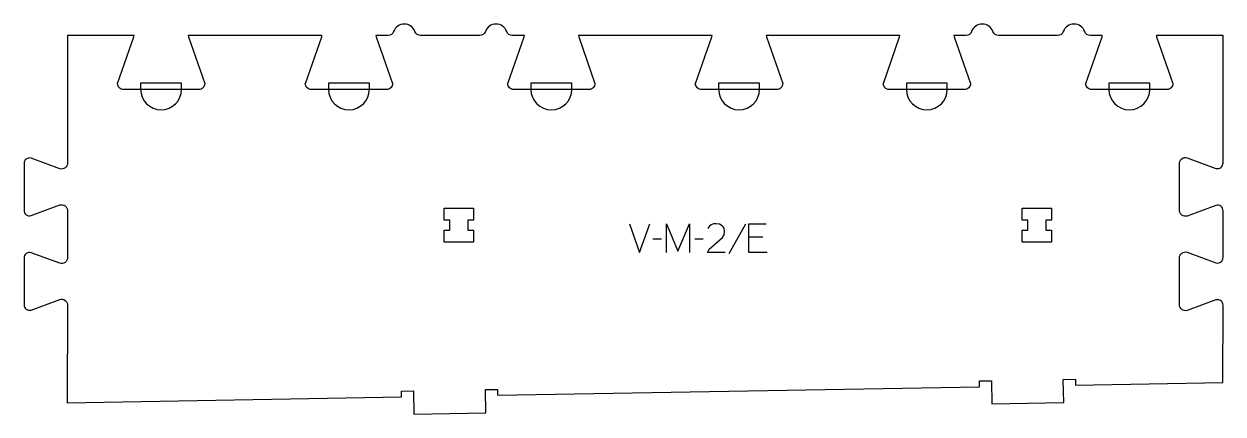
# Model space of a CAD drawing. Header units: millimetres. Extents: x -627 to 617, y -197 to 207.
import ezdxf

# ---------------------------------------------------------------- set-up
doc = ezdxf.new("R2010")
doc.units = ezdxf.units.MM
for name, color, linetype, true_color in [('1_ANYTOOL_1MMDEEP_LABELS_S', 2, 'Continuous', 0xffff00), ('3_ANYTOOL_CUTTHROUGH_INSID', 4, 'Continuous', 0x00ffff), ('4_ANYTOOL_CUTTHROUGH_OUTSI', 5, 'Continuous', 0x0000ff), ('5_ANYTOOL_HALF_MILL_9MM_IN', 3, 'Continuous', 0x00ff00)]:
    doc.layers.add(name, color=color, linetype=linetype, true_color=true_color)

msp = doc.modelspace()

# ---------------------------------------------------------------- linework, layer by layer
at = {"layer": '1_ANYTOOL_1MMDEEP_LABELS_S'}
for p, q in [((121.7, -0.5), (104.5, -31.2)), ((34.4, -16.1), (25.6, -16.2)), ((77.9, -16.1), (69.1, -16.2)), ((139.8, -13.9), (125.1, -13.9))]:
    msp.add_line(p, q, dxfattribs=at)
for points in [[(1.3, 0), (11.7, -30), (22.2, 0)], [(39.6, -30), (39.6, 0), (51.6, -28.4), (63.6, -0.1), (63.6, -30)], [(100.5, -30), (82.2, -29.9), (83.8, -26.5), (92.2, -19.1), (97.7, -14.4), (99.4, -11.6), (100, -8.2), (99.4, -4.7), (98.6, -3.3), (97.5, -2.1), (94.6, -0.5), (91.1, 0), (88.4, -0.3), (86, -1.3), (84.1, -2.9), (82.6, -5.1)], [(144.1, -30), (125.1, -30), (125.1, 0), (143, 0)]]:
    msp.add_lwpolyline(points, dxfattribs=at)
at = {"layer": '3_ANYTOOL_CUTTHROUGH_INSID'}
for points in [[(-185.2, 3.7), (-191.2, 3.7), (-191.2, 16.2), (-160.7, 16.2), (-160.7, 3.7), (-166.7, 3.7), (-166.7, -6.8), (-160.7, -6.8), (-160.7, -19.3), (-191.2, -19.3), (-191.2, -6.8), (-185.2, -6.8)], [(414.8, 3.7), (408.8, 3.7), (408.8, 16.2), (439.3, 16.2), (439.3, 3.7), (433.3, 3.7), (433.3, -6.8), (439.3, -6.8), (439.3, -19.3), (408.8, -19.3), (408.8, -6.8), (414.8, -6.8)]]:
    msp.add_lwpolyline(points, close=True, dxfattribs=at)
at = {"layer": '4_ANYTOOL_CUTTHROUGH_OUTSI'}
msp.add_lwpolyline([(378.5, 199.3, 0.707107), (356.4, 199.3, -0.317837), (350.5, 195.2), (338.1, 195.2), (338.3, 193.8), (355.2, 145.5), (355.2, 145.4, -0.414214), (349, 139.2), (271, 139.2, -0.414214), (264.7, 145.4), (264.8, 145.5), (281.7, 193.8), (281.9, 195.2), (143.2, 195.2), (143.4, 193.8), (160.3, 145.5), (160.3, 145.4, -0.414214), (154.1, 139.2), (76.1, 139.2, -0.414214), (69.8, 145.4), (69.9, 145.5), (86.8, 193.8), (87, 195.2), (-51.7, 195.2), (-51.5, 193.8), (-34.6, 145.5), (-34.6, 145.4, -0.414214), (-40.8, 139.2), (-118.8, 139.2, -0.414214), (-125.1, 145.4), (-125, 145.5), (-108.1, 193.8), (-107.9, 195.2), (-120.3, 195.2, -0.317837), (-126.2, 199.3, 0.707107), (-148.4, 199.3, -0.317837), (-154.3, 195.2), (-215.6, 195.2, -0.317837), (-221.5, 199.3, 0.707107), (-243.6, 199.3, -0.317837), (-249.5, 195.2), (-261.9, 195.2), (-261.7, 193.8), (-244.8, 145.5), (-244.8, 145.4, -0.414214), (-251, 139.2), (-329, 139.2, -0.414214), (-335.3, 145.4), (-335.2, 145.5), (-318.3, 193.8), (-318.1, 195.2), (-456.8, 195.2), (-456.6, 193.8), (-439.7, 145.5), (-439.7, 145.4, -0.414214), (-445.9, 139.2), (-523.9, 139.2, -0.414214), (-530.2, 145.4), (-530.1, 145.5), (-513.2, 193.8), (-513, 195.2), (-582.1, 195.2), (-582.1, 62.9, -0.502397), (-590.2, 56.9, -0.015604), (-590.2, 56.9), (-619.9, 67.9, 0.501976), (-627.3, 62.4), (-627.3, 13.9, 0.501971), (-619.9, 8.4), (-590.2, 19.4, -0.015608), (-590.2, 19.4, -0.502397), (-582.1, 13.4), (-582.1, -35.1, -0.502397), (-590.2, -41.1, -0.015604), (-590.2, -41.1), (-619.9, -30.1, 0.501976), (-627.3, -35.6), (-627.3, -84.1, 0.501971), (-619.9, -89.6), (-590.2, -78.6, -0.015608), (-590.2, -78.6, -0.502415), (-582.1, -84.6), (-582.4, -185.8), (-235.3, -179.7), (-235.4, -173.9, -0.414214), (-235.1, -173.7), (-223.1, -173.5, -0.414214), (-222.9, -173.7), (-222.5, -197.5), (-185.2, -196.8), (-148, -196.2), (-148.4, -172.4, -0.414214), (-148.2, -172.2), (-136.2, -172, -0.414214), (-135.9, -172.2), (-135.8, -178), (364.7, -169.2), (364.6, -163.5, -0.414214), (364.9, -163.2), (376.9, -163, -0.414214), (377.1, -163.3), (377.5, -187), (414.8, -186.3), (452, -185.7), (451.6, -162, -0.414214), (451.8, -161.7), (463.8, -161.5, -0.414214), (464.1, -161.7), (464.2, -167.5), (617.2, -164.8), (617.4, -84.6, 0.501976), (610, -79.1), (580.2, -90.1, -0.015611), (580.2, -90.1, -0.502397), (572.2, -84.1), (572.2, -35.6, -0.502397), (580.2, -29.6, -0.015604), (580.2, -29.6), (610, -40.6, 0.501977), (617.4, -35.1), (617.4, 13.4, 0.501976), (610, 18.9), (580.2, 7.9, -0.015611), (580.2, 7.9, -0.502397), (572.2, 13.9), (572.2, 62.4, -0.502397), (580.2, 68.4, -0.015604), (580.2, 68.4), (610, 57.4, 0.501977), (617.4, 62.9), (617.4, 195.2), (548.3, 195.2), (548.5, 193.8), (565.4, 145.5), (565.4, 145.4, -0.414214), (559.2, 139.2), (481.2, 139.2, -0.414214), (474.9, 145.4), (475, 145.5), (491.9, 193.8), (492.1, 195.2), (479.7, 195.2, -0.317837), (473.8, 199.3, 0.707107), (451.6, 199.3, -0.317837), (445.7, 195.2), (384.4, 195.2, -0.317837)], format="xyb", close=True, dxfattribs=at)
at = {"layer": '5_ANYTOOL_HALF_MILL_9MM_IN'}
for points in [[(-506.2, 139.4, 1), (-463.7, 139.4), (-463.7, 145.7), (-506.2, 145.7)], [(-311.3, 139.4, 1), (-268.8, 139.4), (-268.8, 145.7), (-311.3, 145.7)], [(-101.1, 139.4, 1), (-58.6, 139.4), (-58.6, 145.7), (-101.1, 145.7)], [(93.8, 139.4, 1), (136.3, 139.4), (136.3, 145.7), (93.8, 145.7)], [(288.7, 139.4, 1), (331.2, 139.4), (331.2, 145.7), (288.7, 145.7)], [(498.9, 139.4, 1), (541.4, 139.4), (541.4, 145.7), (498.9, 145.7)]]:
    msp.add_lwpolyline(points, format="xyb", close=True, dxfattribs=at)

doc.saveas('drawing.dxf')
